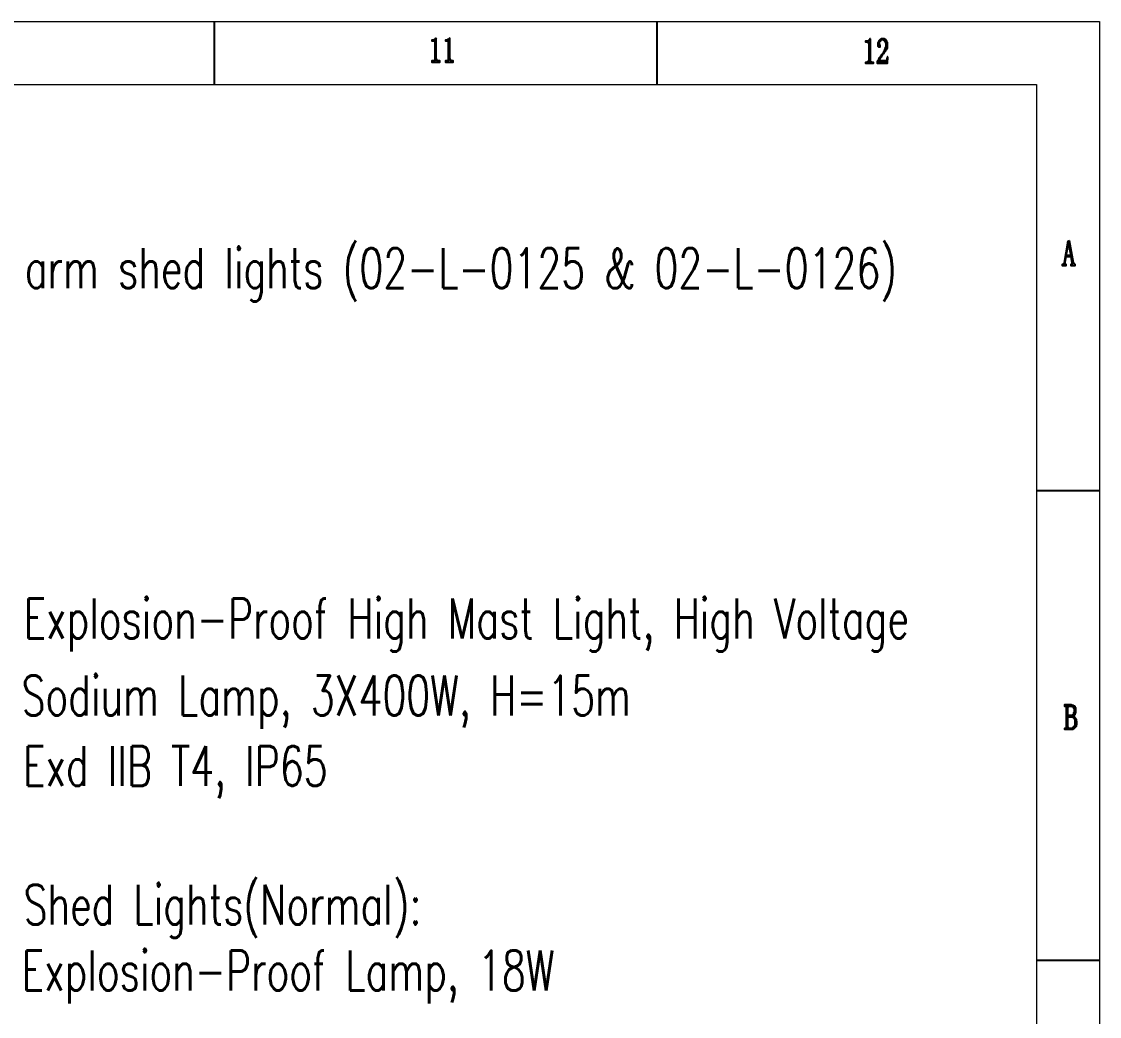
# Model space of a CAD drawing. Header units: inches. Extents: x 35 to 2894, y 23 to 617.
# Drawn here: x 1721.5 to 1892, y 459.4 to 616.8 of the extents above; entities that cross this region are included whole.
import ezdxf
from ezdxf.enums import TextEntityAlignment as Align

# ---------------------------------------------------------------- set-up
doc = ezdxf.new("R2010")
doc.units = ezdxf.units.IN
doc.header["$MEASUREMENT"] = 0
doc.layers.add('Layer 1', color=7, linetype='Continuous')
doc.layers.add('LGT1', color=7, linetype='Continuous')
doc.styles.add('HZTXT', font='simplexs.shx', dxfattribs={"width": 0.7, "bigfont": 'hztxt.shx'})

msp = doc.modelspace()

# ---------------------------------------------------------------- hatches: boundary and pattern name
at = {"layer": 'Layer 1'}
for points in [[(1787.14, 614.22), (1787.06, 614.14), (1786.97, 614.05), (1786.97, 613.96), (1786.88, 613.96), (1786.79, 613.96), (1786.7, 613.87), (1786.43, 613.87), (1786.43, 613.78), (1786.79, 613.78), (1786.88, 613.69), (1786.88, 610.58), (1786.79, 610.58), (1786.61, 610.58), (1786.43, 610.58), (1786.43, 610.4), (1787.68, 610.4), (1787.68, 610.58), (1787.5, 610.58), (1787.32, 610.58), (1787.23, 610.67), (1787.23, 610.76), (1787.14, 610.93)], [(1789.28, 614.22), (1789.19, 614.14), (1789.1, 614.05), (1789.1, 613.96), (1789.01, 613.96), (1788.92, 613.96), (1788.83, 613.87), (1788.57, 613.87), (1788.57, 613.78), (1788.92, 613.78), (1789.01, 613.69), (1789.01, 610.58), (1788.92, 610.58), (1788.75, 610.58), (1788.57, 610.58), (1788.57, 610.4), (1789.81, 610.4), (1789.81, 610.58), (1789.64, 610.58), (1789.46, 610.58), (1789.37, 610.67), (1789.37, 610.76), (1789.28, 610.93)], [(1855.82, 614.05), (1855.73, 614.05), (1855.65, 613.96), (1855.56, 613.87), (1855.56, 613.78), (1855.47, 613.78), (1855.38, 613.69), (1855.02, 613.69), (1855.02, 613.6), (1855.38, 613.6), (1855.47, 613.51), (1855.56, 613.34), (1855.56, 610.67), (1855.47, 610.49), (1855.47, 610.4), (1855.38, 610.4), (1855.29, 610.4), (1855.2, 610.31), (1855.02, 610.31), (1855.02, 610.22), (1856.27, 610.22), (1856.27, 610.31), (1856.09, 610.31), (1856, 610.4), (1855.82, 610.4), (1855.82, 610.49)], [(1857.78, 614.05), (1857.51, 614.05), (1857.43, 613.96), (1857.34, 613.96), (1857.69, 613.96), (1857.78, 613.96), (1857.87, 613.87), (1857.96, 613.87), (1858.05, 613.78), (1858.14, 613.69), (1858.14, 613.6), (1858.23, 613.42), (1858.23, 612.8), (1858.14, 612.71), (1858.14, 612.45), (1858.05, 612.36), (1858.05, 612.27), (1857.96, 612.18), (1857.96, 612.09), (1857.87, 612), (1857.87, 611.91), (1857.78, 611.82), (1857.69, 611.73), (1857.69, 611.65), (1857.6, 611.56), (1857.51, 611.47), (1857.43, 611.38), (1857.43, 611.29), (1857.34, 611.2), (1857.25, 611.11), (1857.16, 611.02), (1857.16, 610.93), (1857.07, 610.84), (1857.07, 610.76), (1856.98, 610.67), (1856.98, 610.58), (1856.89, 610.49), (1857.07, 610.58), (1857.16, 610.58), (1857.16, 610.67), (1857.25, 610.76), (1857.25, 610.84), (1857.34, 610.93), (1857.43, 611.11), (1857.51, 611.2), (1857.6, 611.29), (1857.6, 611.38), (1857.69, 611.47), (1857.69, 611.56), (1857.78, 611.65), (1857.87, 611.73), (1857.96, 611.82), (1857.96, 611.91), (1858.05, 612), (1858.14, 612.09), (1858.23, 612.18), (1858.23, 612.27), (1858.31, 612.36), (1858.4, 612.45), (1858.4, 612.53), (1858.49, 612.62), (1858.49, 613.51), (1858.4, 613.6), (1858.4, 613.69), (1858.31, 613.78), (1858.31, 613.87), (1858.23, 613.87), (1858.23, 613.96), (1858.14, 613.96), (1858.05, 614.05)], [(1857.34, 613.96), (1857.25, 613.87), (1857.25, 613.78), (1857.16, 613.78), (1857.16, 613.69), (1857.07, 613.6), (1857.07, 613.51), (1856.98, 613.42), (1856.98, 612.89), (1857.07, 612.8), (1857.34, 612.8), (1857.34, 612.89), (1857.34, 613.07), (1857.25, 613.16), (1857.25, 613.42), (1857.25, 613.51), (1857.25, 613.6), (1857.34, 613.69), (1857.34, 613.78), (1857.43, 613.78), (1857.43, 613.87), (1857.51, 613.87), (1857.6, 613.96), (1857.69, 613.96)], [(1858.58, 611.2), (1858.49, 611.2), (1858.49, 611.11), (1858.4, 611.02), (1858.4, 610.76), (1858.31, 610.67), (1858.23, 610.58), (1857.07, 610.58), (1856.89, 610.49), (1856.89, 610.22), (1858.49, 610.22)], [(1887.05, 582.02), (1886.43, 578.64), (1886.43, 578.46), (1886.34, 578.46), (1886.34, 578.37), (1886.25, 578.37), (1886.16, 578.37), (1886.16, 578.2), (1886.78, 578.2), (1886.78, 578.37), (1886.69, 578.37), (1886.6, 578.46), (1886.6, 578.82), (1886.78, 579.62), (1887.49, 579.62), (1886.78, 579.8), (1887.14, 581.66)], [(1887.32, 582.11), (1887.05, 582.02), (1887.14, 581.66), (1887.49, 579.8), (1886.78, 579.8), (1887.49, 579.62), (1887.67, 578.64), (1887.67, 578.37), (1887.58, 578.37), (1887.49, 578.37), (1887.49, 578.2), (1888.21, 578.2), (1888.21, 578.37), (1888.12, 578.37), (1888.03, 578.46), (1887.94, 578.64)], [(1887.49, 508.72), (1886.52, 508.72), (1886.52, 508.54), (1887.67, 508.54), (1887.67, 508.45), (1887.76, 508.45), (1887.85, 508.36), (1887.94, 508.36), (1887.94, 508.27), (1887.94, 508.18), (1888.03, 508.09), (1888.03, 507.56), (1887.94, 507.47), (1887.94, 507.29), (1887.85, 507.2), (1887.85, 507.11), (1887.76, 507.11), (1887.67, 507.03), (1887.05, 507.03), (1887.76, 506.94), (1887.94, 507.03), (1888.03, 507.03), (1888.03, 507.11), (1888.12, 507.2), (1888.21, 507.2), (1888.21, 507.29), (1888.21, 507.38), (1888.29, 507.47), (1888.29, 508.27), (1888.21, 508.36), (1888.21, 508.45), (1888.12, 508.45), (1888.12, 508.54), (1888.03, 508.54), (1887.94, 508.63), (1887.76, 508.63), (1887.58, 508.72)], [(1886.69, 508.54), (1886.78, 508.54), (1886.78, 508.45), (1886.78, 505.07), (1886.69, 504.98), (1887.23, 504.98), (1887.14, 505.07), (1887.05, 505.16), (1887.05, 506.85), (1887.49, 506.85), (1887.94, 506.94), (1887.76, 506.94), (1887.05, 507.03), (1887.05, 508.36), (1887.14, 508.54), (1887.41, 508.54)], [(1887.94, 506.94), (1887.49, 506.85), (1887.76, 506.85), (1887.76, 506.76), (1887.85, 506.76), (1887.94, 506.67), (1888.03, 506.67), (1888.03, 506.58), (1888.03, 506.49), (1888.12, 506.4), (1888.12, 505.42), (1888.03, 505.33), (1888.03, 505.25), (1887.94, 505.25), (1887.94, 505.16), (1887.85, 505.16), (1887.76, 505.07), (1887.67, 504.98), (1886.52, 504.98), (1886.52, 504.89), (1887.85, 504.89), (1887.94, 504.98), (1888.03, 504.98), (1888.12, 505.07), (1888.21, 505.16), (1888.29, 505.25), (1888.38, 505.33), (1888.38, 505.51), (1888.47, 505.6), (1888.47, 506.05), (1888.38, 506.22), (1888.38, 506.4), (1888.29, 506.49), (1888.29, 506.58), (1888.21, 506.67), (1888.12, 506.76), (1888.03, 506.76), (1888.03, 506.85)]]:
    msp.add_hatch(color=0, dxfattribs=at).paths.add_polyline_path(points)

# ---------------------------------------------------------------- linework, layer by layer
at = {"layer": 'Layer 1', "color": 5, "lineweight": 15}
msp.add_lwpolyline([(1051.96, 616.81), (1892.03, 616.81), (1892.03, 22.8), (1051.96, 22.8), (1051.96, 616.81)], dxfattribs=at)
at = {"layer": 'Layer 1', "color": 0, "lineweight": -3}
for points in [[(1752, 616.81), (1752, 606.84)], [(1822.02, 616.81), (1822.02, 606.84)], [(1787.14, 614.22), (1787.06, 614.14), (1786.97, 614.05), (1786.97, 613.96), (1786.88, 613.96), (1786.79, 613.96), (1786.7, 613.87), (1786.43, 613.87), (1786.43, 613.78), (1786.79, 613.78), (1786.88, 613.69), (1786.88, 610.58), (1786.79, 610.58), (1786.61, 610.58), (1786.43, 610.58), (1786.43, 610.4), (1787.68, 610.4), (1787.68, 610.58), (1787.5, 610.58), (1787.32, 610.58), (1787.23, 610.67), (1787.23, 610.76), (1787.14, 610.93), (1787.14, 614.22)], [(1789.28, 614.22), (1789.19, 614.14), (1789.1, 614.05), (1789.1, 613.96), (1789.01, 613.96), (1788.92, 613.96), (1788.83, 613.87), (1788.57, 613.87), (1788.57, 613.78), (1788.92, 613.78), (1789.01, 613.69), (1789.01, 610.58), (1788.92, 610.58), (1788.75, 610.58), (1788.57, 610.58), (1788.57, 610.4), (1789.81, 610.4), (1789.81, 610.58), (1789.64, 610.58), (1789.46, 610.58), (1789.37, 610.67), (1789.37, 610.76), (1789.28, 610.93), (1789.28, 614.22)], [(1855.82, 614.05), (1855.73, 614.05), (1855.65, 613.96), (1855.56, 613.87), (1855.56, 613.78), (1855.47, 613.78), (1855.38, 613.69), (1855.02, 613.69), (1855.02, 613.6), (1855.38, 613.6), (1855.47, 613.51), (1855.56, 613.34), (1855.56, 610.67), (1855.47, 610.49), (1855.47, 610.4), (1855.38, 610.4), (1855.29, 610.4), (1855.2, 610.31), (1855.02, 610.31), (1855.02, 610.22), (1856.27, 610.22), (1856.27, 610.31), (1856.09, 610.31), (1856, 610.4), (1855.82, 610.4), (1855.82, 610.49), (1855.82, 614.05)], [(1857.78, 614.05), (1857.51, 614.05), (1857.43, 613.96), (1857.34, 613.96), (1857.69, 613.96), (1857.78, 613.96), (1857.87, 613.87), (1857.96, 613.87), (1858.05, 613.78), (1858.14, 613.69), (1858.14, 613.6), (1858.23, 613.42), (1858.23, 612.8), (1858.14, 612.71), (1858.14, 612.45), (1858.05, 612.36), (1858.05, 612.27), (1857.96, 612.18), (1857.96, 612.09), (1857.87, 612), (1857.87, 611.91), (1857.78, 611.82), (1857.69, 611.73), (1857.69, 611.65), (1857.6, 611.56), (1857.51, 611.47), (1857.43, 611.38), (1857.43, 611.29), (1857.34, 611.2), (1857.25, 611.11), (1857.16, 611.02), (1857.16, 610.93), (1857.07, 610.84), (1857.07, 610.76), (1856.98, 610.67), (1856.98, 610.58), (1856.89, 610.49), (1857.07, 610.58), (1857.16, 610.58), (1857.16, 610.67), (1857.25, 610.76), (1857.25, 610.84), (1857.34, 610.93), (1857.43, 611.11), (1857.51, 611.2), (1857.6, 611.29), (1857.6, 611.38), (1857.69, 611.47), (1857.69, 611.56), (1857.78, 611.65), (1857.87, 611.73), (1857.96, 611.82), (1857.96, 611.91), (1858.05, 612), (1858.14, 612.09), (1858.23, 612.18), (1858.23, 612.27), (1858.31, 612.36), (1858.4, 612.45), (1858.4, 612.53), (1858.49, 612.62), (1858.49, 613.51), (1858.4, 613.6), (1858.4, 613.69), (1858.31, 613.78), (1858.31, 613.87), (1858.23, 613.87), (1858.23, 613.96), (1858.14, 613.96), (1858.05, 614.05), (1857.78, 614.05)], [(1857.34, 613.96), (1857.25, 613.87), (1857.25, 613.78), (1857.16, 613.78), (1857.16, 613.69), (1857.07, 613.6), (1857.07, 613.51), (1856.98, 613.42), (1856.98, 612.89), (1857.07, 612.8), (1857.34, 612.8), (1857.34, 612.89), (1857.34, 613.07), (1857.25, 613.16), (1857.25, 613.42), (1857.25, 613.51), (1857.25, 613.6), (1857.34, 613.69), (1857.34, 613.78), (1857.43, 613.78), (1857.43, 613.87), (1857.51, 613.87), (1857.6, 613.96), (1857.69, 613.96), (1857.34, 613.96)], [(1858.58, 611.2), (1858.49, 611.2), (1858.49, 611.11), (1858.4, 611.02), (1858.4, 610.76), (1858.31, 610.67), (1858.23, 610.58), (1857.07, 610.58), (1856.89, 610.49), (1856.89, 610.22), (1858.49, 610.22), (1858.58, 611.2)], [(1887.05, 582.02), (1886.43, 578.64), (1886.43, 578.46), (1886.34, 578.46), (1886.34, 578.37), (1886.25, 578.37), (1886.16, 578.37), (1886.16, 578.2), (1886.78, 578.2), (1886.78, 578.37), (1886.69, 578.37), (1886.6, 578.46), (1886.6, 578.82), (1886.78, 579.62), (1887.49, 579.62), (1886.78, 579.8), (1887.14, 581.66), (1887.05, 582.02)], [(1887.32, 582.11), (1887.05, 582.02), (1887.14, 581.66), (1887.49, 579.8), (1886.78, 579.8), (1887.49, 579.62), (1887.67, 578.64), (1887.67, 578.37), (1887.58, 578.37), (1887.49, 578.37), (1887.49, 578.2), (1888.21, 578.2), (1888.21, 578.37), (1888.12, 578.37), (1888.03, 578.46), (1887.94, 578.64), (1887.32, 582.11)], [(1882.07, 542.61), (1892.03, 542.61)], [(1887.49, 508.72), (1886.52, 508.72), (1886.52, 508.54), (1887.67, 508.54), (1887.67, 508.45), (1887.76, 508.45), (1887.85, 508.36), (1887.94, 508.36), (1887.94, 508.27), (1887.94, 508.18), (1888.03, 508.09), (1888.03, 507.56), (1887.94, 507.47), (1887.94, 507.29), (1887.85, 507.2), (1887.85, 507.11), (1887.76, 507.11), (1887.67, 507.03), (1887.05, 507.03), (1887.76, 506.94), (1887.94, 507.03), (1888.03, 507.03), (1888.03, 507.11), (1888.12, 507.2), (1888.21, 507.2), (1888.21, 507.29), (1888.21, 507.38), (1888.29, 507.47), (1888.29, 508.27), (1888.21, 508.36), (1888.21, 508.45), (1888.12, 508.45), (1888.12, 508.54), (1888.03, 508.54), (1887.94, 508.63), (1887.76, 508.63), (1887.58, 508.72), (1887.49, 508.72)], [(1886.69, 508.54), (1886.78, 508.54), (1886.78, 508.45), (1886.78, 505.07), (1886.69, 504.98), (1887.23, 504.98), (1887.14, 505.07), (1887.05, 505.16), (1887.05, 506.85), (1887.49, 506.85), (1887.94, 506.94), (1887.76, 506.94), (1887.05, 507.03), (1887.05, 508.36), (1887.14, 508.54), (1887.41, 508.54), (1886.69, 508.54)], [(1887.94, 506.94), (1887.49, 506.85), (1887.76, 506.85), (1887.76, 506.76), (1887.85, 506.76), (1887.94, 506.67), (1888.03, 506.67), (1888.03, 506.58), (1888.03, 506.49), (1888.12, 506.4), (1888.12, 505.42), (1888.03, 505.33), (1888.03, 505.25), (1887.94, 505.25), (1887.94, 505.16), (1887.85, 505.16), (1887.76, 505.07), (1887.67, 504.98), (1886.52, 504.98), (1886.52, 504.89), (1887.85, 504.89), (1887.94, 504.98), (1888.03, 504.98), (1888.12, 505.07), (1888.21, 505.16), (1888.29, 505.25), (1888.38, 505.33), (1888.38, 505.51), (1888.47, 505.6), (1888.47, 506.05), (1888.38, 506.22), (1888.38, 506.4), (1888.29, 506.49), (1888.29, 506.58), (1888.21, 506.67), (1888.12, 506.76), (1888.03, 506.76), (1888.03, 506.85), (1887.94, 506.94)], [(1882.07, 468.33), (1892.03, 468.33)]]:
    msp.add_lwpolyline(points, dxfattribs=at)
at = {"layer": 'Layer 1', "lineweight": 0}
for points in [[(1787.14, 614.22), (1787.06, 614.14), (1786.97, 614.05), (1786.97, 613.96), (1786.88, 613.96), (1786.79, 613.96), (1786.7, 613.87), (1786.43, 613.87), (1786.43, 613.78), (1786.79, 613.78), (1786.88, 613.69), (1786.88, 610.58), (1786.79, 610.58), (1786.61, 610.58), (1786.43, 610.58), (1786.43, 610.4), (1787.68, 610.4), (1787.68, 610.58), (1787.5, 610.58), (1787.32, 610.58), (1787.23, 610.67), (1787.23, 610.76), (1787.14, 610.93), (1787.14, 614.22)], [(1789.28, 614.22), (1789.19, 614.14), (1789.1, 614.05), (1789.1, 613.96), (1789.01, 613.96), (1788.92, 613.96), (1788.83, 613.87), (1788.57, 613.87), (1788.57, 613.78), (1788.92, 613.78), (1789.01, 613.69), (1789.01, 610.58), (1788.92, 610.58), (1788.75, 610.58), (1788.57, 610.58), (1788.57, 610.4), (1789.81, 610.4), (1789.81, 610.58), (1789.64, 610.58), (1789.46, 610.58), (1789.37, 610.67), (1789.37, 610.76), (1789.28, 610.93), (1789.28, 614.22)], [(1855.82, 614.05), (1855.73, 614.05), (1855.65, 613.96), (1855.56, 613.87), (1855.56, 613.78), (1855.47, 613.78), (1855.38, 613.69), (1855.02, 613.69), (1855.02, 613.6), (1855.38, 613.6), (1855.47, 613.51), (1855.56, 613.34), (1855.56, 610.67), (1855.47, 610.49), (1855.47, 610.4), (1855.38, 610.4), (1855.29, 610.4), (1855.2, 610.31), (1855.02, 610.31), (1855.02, 610.22), (1856.27, 610.22), (1856.27, 610.31), (1856.09, 610.31), (1856, 610.4), (1855.82, 610.4), (1855.82, 610.49), (1855.82, 614.05)], [(1857.78, 614.05), (1857.51, 614.05), (1857.43, 613.96), (1857.34, 613.96), (1857.69, 613.96), (1857.78, 613.96), (1857.87, 613.87), (1857.96, 613.87), (1858.05, 613.78), (1858.14, 613.69), (1858.14, 613.6), (1858.23, 613.42), (1858.23, 612.8), (1858.14, 612.71), (1858.14, 612.45), (1858.05, 612.36), (1858.05, 612.27), (1857.96, 612.18), (1857.96, 612.09), (1857.87, 612), (1857.87, 611.91), (1857.78, 611.82), (1857.69, 611.73), (1857.69, 611.65), (1857.6, 611.56), (1857.51, 611.47), (1857.43, 611.38), (1857.43, 611.29), (1857.34, 611.2), (1857.25, 611.11), (1857.16, 611.02), (1857.16, 610.93), (1857.07, 610.84), (1857.07, 610.76), (1856.98, 610.67), (1856.98, 610.58), (1856.89, 610.49), (1857.07, 610.58), (1857.16, 610.58), (1857.16, 610.67), (1857.25, 610.76), (1857.25, 610.84), (1857.34, 610.93), (1857.43, 611.11), (1857.51, 611.2), (1857.6, 611.29), (1857.6, 611.38), (1857.69, 611.47), (1857.69, 611.56), (1857.78, 611.65), (1857.87, 611.73), (1857.96, 611.82), (1857.96, 611.91), (1858.05, 612), (1858.14, 612.09), (1858.23, 612.18), (1858.23, 612.27), (1858.31, 612.36), (1858.4, 612.45), (1858.4, 612.53), (1858.49, 612.62), (1858.49, 613.51), (1858.4, 613.6), (1858.4, 613.69), (1858.31, 613.78), (1858.31, 613.87), (1858.23, 613.87), (1858.23, 613.96), (1858.14, 613.96), (1858.05, 614.05), (1857.78, 614.05)], [(1857.34, 613.96), (1857.25, 613.87), (1857.25, 613.78), (1857.16, 613.78), (1857.16, 613.69), (1857.07, 613.6), (1857.07, 613.51), (1856.98, 613.42), (1856.98, 612.89), (1857.07, 612.8), (1857.34, 612.8), (1857.34, 612.89), (1857.34, 613.07), (1857.25, 613.16), (1857.25, 613.42), (1857.25, 613.51), (1857.25, 613.6), (1857.34, 613.69), (1857.34, 613.78), (1857.43, 613.78), (1857.43, 613.87), (1857.51, 613.87), (1857.6, 613.96), (1857.69, 613.96), (1857.34, 613.96)], [(1858.58, 611.2), (1858.49, 611.2), (1858.49, 611.11), (1858.4, 611.02), (1858.4, 610.76), (1858.31, 610.67), (1858.23, 610.58), (1857.07, 610.58), (1856.89, 610.49), (1856.89, 610.22), (1858.49, 610.22), (1858.58, 611.2)], [(1887.05, 582.02), (1886.43, 578.64), (1886.43, 578.46), (1886.34, 578.46), (1886.34, 578.37), (1886.25, 578.37), (1886.16, 578.37), (1886.16, 578.2), (1886.78, 578.2), (1886.78, 578.37), (1886.69, 578.37), (1886.6, 578.46), (1886.6, 578.82), (1886.78, 579.62), (1887.49, 579.62), (1886.78, 579.8), (1887.14, 581.66), (1887.05, 582.02)], [(1887.32, 582.11), (1887.05, 582.02), (1887.14, 581.66), (1887.49, 579.8), (1886.78, 579.8), (1887.49, 579.62), (1887.67, 578.64), (1887.67, 578.37), (1887.58, 578.37), (1887.49, 578.37), (1887.49, 578.2), (1888.21, 578.2), (1888.21, 578.37), (1888.12, 578.37), (1888.03, 578.46), (1887.94, 578.64), (1887.32, 582.11)], [(1887.49, 508.72), (1886.52, 508.72), (1886.52, 508.54), (1887.67, 508.54), (1887.67, 508.45), (1887.76, 508.45), (1887.85, 508.36), (1887.94, 508.36), (1887.94, 508.27), (1887.94, 508.18), (1888.03, 508.09), (1888.03, 507.56), (1887.94, 507.47), (1887.94, 507.29), (1887.85, 507.2), (1887.85, 507.11), (1887.76, 507.11), (1887.67, 507.03), (1887.05, 507.03), (1887.76, 506.94), (1887.94, 507.03), (1888.03, 507.03), (1888.03, 507.11), (1888.12, 507.2), (1888.21, 507.2), (1888.21, 507.29), (1888.21, 507.38), (1888.29, 507.47), (1888.29, 508.27), (1888.21, 508.36), (1888.21, 508.45), (1888.12, 508.45), (1888.12, 508.54), (1888.03, 508.54), (1887.94, 508.63), (1887.76, 508.63), (1887.58, 508.72), (1887.49, 508.72)], [(1886.69, 508.54), (1886.78, 508.54), (1886.78, 508.45), (1886.78, 505.07), (1886.69, 504.98), (1887.23, 504.98), (1887.14, 505.07), (1887.05, 505.16), (1887.05, 506.85), (1887.49, 506.85), (1887.94, 506.94), (1887.76, 506.94), (1887.05, 507.03), (1887.05, 508.36), (1887.14, 508.54), (1887.41, 508.54), (1886.69, 508.54)], [(1887.94, 506.94), (1887.49, 506.85), (1887.76, 506.85), (1887.76, 506.76), (1887.85, 506.76), (1887.94, 506.67), (1888.03, 506.67), (1888.03, 506.58), (1888.03, 506.49), (1888.12, 506.4), (1888.12, 505.42), (1888.03, 505.33), (1888.03, 505.25), (1887.94, 505.25), (1887.94, 505.16), (1887.85, 505.16), (1887.76, 505.07), (1887.67, 504.98), (1886.52, 504.98), (1886.52, 504.89), (1887.85, 504.89), (1887.94, 504.98), (1888.03, 504.98), (1888.12, 505.07), (1888.21, 505.16), (1888.29, 505.25), (1888.38, 505.33), (1888.38, 505.51), (1888.47, 505.6), (1888.47, 506.05), (1888.38, 506.22), (1888.38, 506.4), (1888.29, 506.49), (1888.29, 506.58), (1888.21, 506.67), (1888.12, 506.76), (1888.03, 506.76), (1888.03, 506.85), (1887.94, 506.94)]]:
    msp.add_lwpolyline(points, dxfattribs=at)
at = {"layer": 'Layer 1', "color": 0, "lineweight": 9}
msp.add_lwpolyline([(1061.92, 606.84), (1882.07, 606.84), (1882.07, 32.77), (1061.92, 32.77), (1061.92, 606.84)], dxfattribs=at)

# ---------------------------------------------------------------- texts
at = {"layer": 'LGT1', "color": 7, "lineweight": -3, "style": 'HZTXT', "width": 0.7}
msp.add_text('1. Loading arm shed lights (02-L-0125 & 02-L-0126)', height=6.3, dxfattribs=at).set_placement((1687.65, 577.8), align=Align.MIDDLE_LEFT)
for s, p in [('Explosion-Proof High Mast Light, High Voltage', (1721.85, 519.24)), ('Sodium Lamp, 3X400W, H=15m', (1721.54, 507.04)), ('Exd IIB T4, IP65', (1721.75, 495.9)), ('Shed Lights(Normal):', (1721.85, 473.97)), ('Explosion-Proof Lamp, 18W', (1721.54, 463.56))]:
    msp.add_text(s, height=6.3, dxfattribs=at).set_placement(p)

doc.saveas('drawing.dxf')
